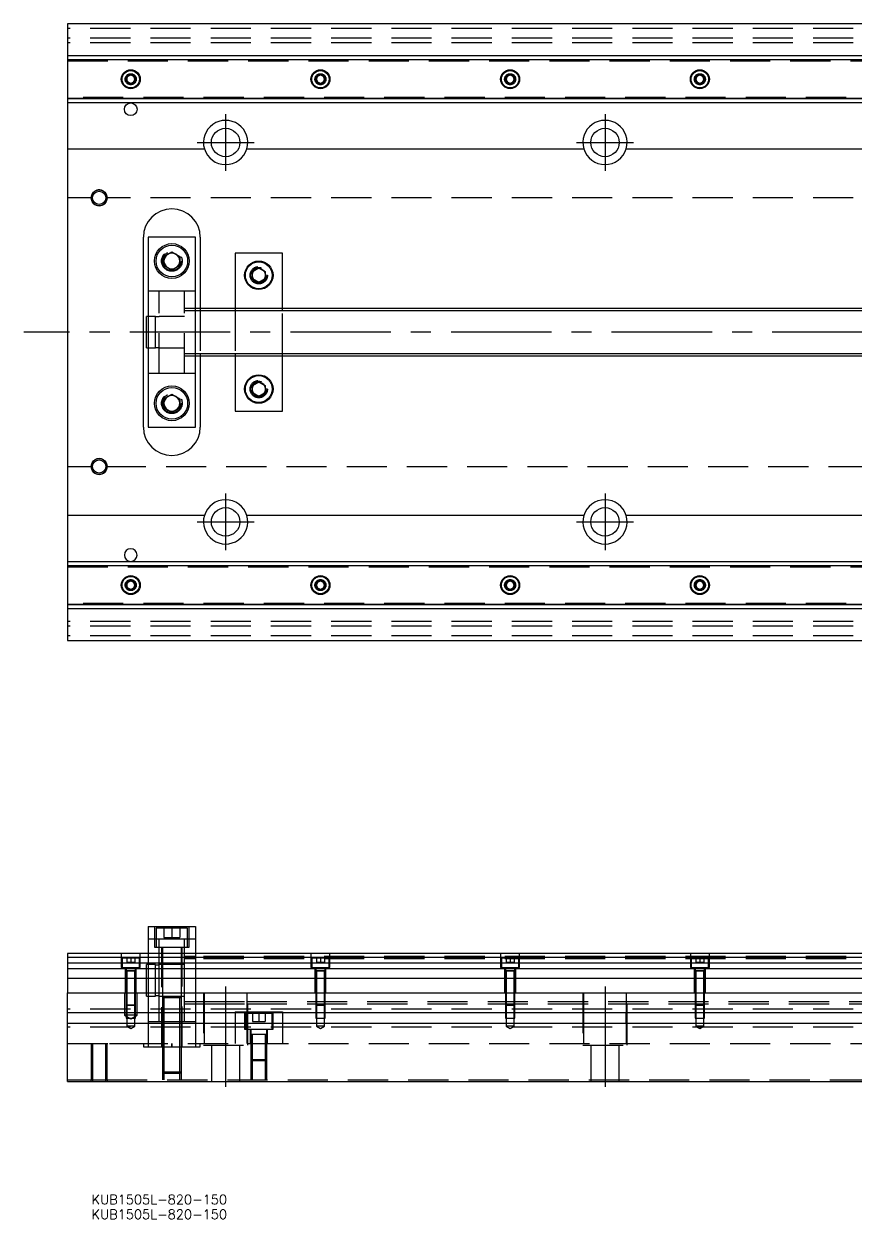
# Model space of a CAD drawing. Extents: x -14 to 1071, y -281 to 102.
# Drawn here: x -13.8 to 249.1, y -280.5 to 97.5 of the extents above; entities that cross this region are included whole.
import ezdxf

# ---------------------------------------------------------------- set-up
doc = ezdxf.new("R2010")
doc.units = 0
doc.linetypes.add('CENTER', pattern=[50.8, 31.75, -6.35, 6.35, -6.35])
doc.linetypes.add('DASHED', pattern=[19.05, 12.7, -6.35])
doc.layers.get('0').update_dxf_attribs({"linetype": 'CONTINUOUS'})
doc.layers.add('CENTER', color=1, linetype='CENTER')
doc.styles.get("Standard").update_dxf_attribs({"font": 'txt.shx', "height": 3, "bigfont": 'bigfont.shx'})

# ---------------------------------------------------------------- blocks, each defined once
blk = doc.blocks.new('*U3')
at = {"color": 7, "linetype": 'CONTINUOUS'}
blk.add_text('KUB1505L-820-150', height=3, dxfattribs=at).set_placement((7.64, -280.52))
blk = doc.blocks.new('*U4')
at = {"color": 7, "linetype": 'CONTINUOUS'}
blk.add_text('KUB1505L-820-150', height=3, dxfattribs=at).set_placement((7.64, -275.85))

msp = doc.modelspace()

# ---------------------------------------------------------------- linework, layer by layer
at = {"color": 7, "linetype": 'CONTINUOUS'}
for p, q in [((335, 97.5), (0, 97.5)), ((0, 97.5), (0, 87.5)), ((0, 87.5), (335, 87.5)), ((0, 87.5), (0, 86.247728)), ((0, 86.247728), (0, 73.752272)), ((0, 86.247728), (335, 86.247728)), ((18.75, 80.721688), (20, 81.443376)), ((18.75, 79.278312), (18.75, 80.721688)), ((20, 81.443376), (21.25, 80.721688)), ((21.25, 80.721688), (21.25, 79.278312)), ((78.75, 80.721688), (80, 81.443376)), ((78.75, 79.278312), (78.75, 80.721688)), ((80, 81.443376), (81.25, 80.721688)), ((81.25, 80.721688), (81.25, 79.278312)), ((138.75, 80.721688), (140, 81.443376)), ((138.75, 79.278312), (138.75, 80.721688)), ((140, 81.443376), (141.25, 80.721688)), ((141.25, 80.721688), (141.25, 79.278312)), ((198.75, 80.721688), (200, 81.443376)), ((198.75, 79.278312), (198.75, 80.721688)), ((200, 81.443376), (201.25, 80.721688)), ((201.25, 80.721688), (201.25, 79.278312)), ((20, 78.556624), (18.75, 79.278312)), ((21.25, 79.278312), (20, 78.556624)), ((80, 78.556624), (78.75, 79.278312)), ((81.25, 79.278312), (80, 78.556624)), ((140, 78.556624), (138.75, 79.278312)), ((141.25, 79.278312), (140, 78.556624)), ((200, 78.556624), (198.75, 79.278312)), ((201.25, 79.278312), (200, 78.556624)), ((335, 73.752272), (0, 73.752272)), ((0, 73.752272), (0, 72.5)), ((335, 72.5), (0, 72.5)), ((0, 72.5), (0, 58)), ((0, 58), (43.291796, 58)), ((0, 58), (0, -58)), ((56.708204, 58), (163.291796, 58)), ((176.708204, 58), (283.291796, 58)), ((24, -30), (24, 30)), ((25.5, 30), (25.5, -30)), ((40.5, 30), (25.5, 30)), ((40.5, -30), (40.5, 30)), ((42, 30), (42, 7.5)), ((30.5, 23.943376), (33, 25.386752)), ((30.5, 21.056624), (30.5, 23.943376)), ((33, 25.386752), (35.5, 23.943376)), ((35.5, 23.943376), (35.5, 21.056624)), ((68, 25), (53, 25)), ((53, 25), (53, 7.5)), ((68, 7.5), (68, 25)), ((33, 19.613248), (30.5, 21.056624)), ((35.5, 21.056624), (33, 19.613248)), ((58.5, 19.1547), (60.5, 20.309402)), ((58.5, 16.8453), (58.5, 19.1547)), ((60.5, 20.309402), (62.5, 19.1547)), ((62.5, 19.1547), (62.5, 16.8453)), ((60.5, 15.690598), (58.5, 16.8453)), ((62.5, 16.8453), (60.5, 15.690598)), ((25, -5), (25, 5)), ((25.5, 5), (25, 5)), ((335, 7.5), (40.5, 7.5)), ((25, -5), (25.5, -5)), ((40.5, -7.5), (335, -7.5)), ((42, -7.5), (42, -30)), ((53, -7.5), (53, -25)), ((68, -25), (68, -7.5)), ((58.5, -16.8453), (60.5, -15.690598)), ((58.5, -19.1547), (58.5, -16.8453)), ((60.5, -15.690598), (62.5, -16.8453)), ((62.5, -16.8453), (62.5, -19.1547)), ((30.5, -21.056624), (33, -19.613248)), ((30.5, -23.943376), (30.5, -21.056624)), ((33, -19.613248), (35.5, -21.056624)), ((35.5, -21.056624), (35.5, -23.943376)), ((60.5, -20.309402), (58.5, -19.1547)), ((62.5, -19.1547), (60.5, -20.309402)), ((33, -25.386752), (30.5, -23.943376)), ((35.5, -23.943376), (33, -25.386752)), ((53, -25), (68, -25)), ((25.5, -30), (40.5, -30)), ((0, -58), (0, -72.5)), ((43.291796, -58), (0, -58)), ((163.291796, -58), (56.708204, -58)), ((283.291796, -58), (176.708204, -58)), ((0, -72.5), (335, -72.5)), ((0, -72.5), (0, -73.752272)), ((0, -73.752272), (335, -73.752272)), ((0, -73.752272), (0, -86.247728)), ((18.75, -79.278312), (20, -78.556624)), ((18.75, -80.721688), (18.75, -79.278312)), ((20, -78.556624), (21.25, -79.278312)), ((21.25, -79.278312), (21.25, -80.721688)), ((78.75, -79.278312), (80, -78.556624)), ((78.75, -80.721688), (78.75, -79.278312)), ((80, -78.556624), (81.25, -79.278312)), ((81.25, -79.278312), (81.25, -80.721688)), ((138.75, -79.278312), (140, -78.556624)), ((138.75, -80.721688), (138.75, -79.278312)), ((140, -78.556624), (141.25, -79.278312)), ((141.25, -79.278312), (141.25, -80.721688)), ((198.75, -79.278312), (200, -78.556624)), ((198.75, -80.721688), (198.75, -79.278312)), ((200, -78.556624), (201.25, -79.278312)), ((201.25, -79.278312), (201.25, -80.721688)), ((20, -81.443376), (18.75, -80.721688)), ((21.25, -80.721688), (20, -81.443376)), ((80, -81.443376), (78.75, -80.721688)), ((81.25, -80.721688), (80, -81.443376)), ((140, -81.443376), (138.75, -80.721688)), ((141.25, -80.721688), (140, -81.443376)), ((200, -81.443376), (198.75, -80.721688)), ((201.25, -80.721688), (200, -81.443376)), ((0, -86.247728), (0, -87.5)), ((335, -86.247728), (0, -86.247728)), ((335, -87.5), (0, -87.5)), ((0, -87.5), (0, -97.5)), ((0, -97.5), (335, -97.5)), ((25.5, -187.99), (25.5, -196.49)), ((25.5, -187.99), (40.5, -187.99)), ((40.5, -187.99), (40.5, -196.49)), ((0, -196.49), (0, -197.742272)), ((341.5, -196.49), (0, -196.49)), ((341.5, -197.742272), (0, -197.742272)), ((0, -197.742272), (0, -199.51668)), ((0, -199.51668), (341.5, -199.51668)), ((0, -199.51668), (0, -201.413076)), ((0, -201.413076), (0, -204.467372)), ((341.5, -201.413076), (0, -201.413076)), ((21.500006, -201.99), (18.499994, -201.99)), ((19.998804, -201.99), (18.499994, -201.99)), ((21.500006, -201.99), (19.998804, -201.99)), ((81.500006, -201.99), (78.499994, -201.99)), ((79.998804, -201.99), (78.499994, -201.99)), ((81.500006, -201.99), (79.998804, -201.99)), ((141.500006, -201.99), (138.499994, -201.99)), ((139.998804, -201.99), (138.499994, -201.99)), ((141.500006, -201.99), (139.998804, -201.99)), ((201.500006, -201.99), (198.499994, -201.99)), ((199.998804, -201.99), (198.499994, -201.99)), ((201.500006, -201.99), (199.998804, -201.99)), ((341.5, -204.467372), (0, -204.467372)), ((0, -204.467372), (0, -208.99)), ((0, -208.99), (820, -208.99)), ((0, -215.29), (0, -208.99)), ((820, -215.29), (0, -215.29)), ((0, -218.69), (0, -215.29)), ((820, -218.69), (0, -218.69)), ((0, -236.99), (0, -218.69)), ((63.000006, -222.09), (57.999994, -222.09)), ((0, -236.99), (820, -236.99))]:
    msp.add_line(p, q, dxfattribs=at)
at = {"color": 3, "linetype": 'DASHED'}
for p, q in [((820, 96), (0, 96)), ((820, 93), (0, 93)), ((820, 91.5), (0, 91.5)), ((0, 86.1147), (335, 86.1147)), ((0, 86.1), (341.5, 86.1)), ((0, 85.8), (341.5, 85.8)), ((21.477374, 80.25955), (21.5, 80)), ((78.5, 80), (78.516134, 80.21941)), ((138.5, 80), (138.516134, 80.21941)), ((198.5, 80), (198.516134, 80.21941)), ((341.5, 74.2), (0, 74.2)), ((341.5, 73.9), (0, 73.9)), ((335, 73.8853), (0, 73.8853)), ((7.9, 42.5), (0, 42.5)), ((820, 42.5), (12.1, 42.5)), ((30, 22.5), (30.020026, 22.846056)), ((62.983582, 18.286038), (63, 18)), ((29, 13), (25.5, 13)), ((29, -13), (29, 13)), ((37, 13), (29, 13)), ((37, -13), (37, 13)), ((40.5, 13), (37, 13)), ((27.85, 5), (25.5, 5)), ((27.85, -5), (27.85, 5)), ((29, 4.8), (27.85, 4.8)), ((37, 5), (29, 5)), ((40.5, 7.5), (37, 7.5)), ((40.5, 6.75), (37, 6.75)), ((42, 7.5), (42, 6.75)), ((42, 6.75), (42, -6.75)), ((53, 7.5), (53, 6.75)), ((53, 6.75), (53, -6.75)), ((68, 6.75), (68, 7.5)), ((68, -6.75), (68, 6.75)), ((25.5, -5), (27.85, -5)), ((27.85, -4.8), (29, -4.8)), ((29, -5), (37, -5)), ((37, -6.75), (40.5, -6.75)), ((37, -7.5), (40.5, -7.5)), ((42, -6.75), (42, -7.5)), ((53, -6.75), (53, -7.5)), ((68, -7.5), (68, -6.75)), ((25.5, -13), (29, -13)), ((29, -13), (37, -13)), ((37, -13), (40.5, -13)), ((62.983582, -17.713962), (63, -18)), ((30, -22.5), (30.020026, -22.153944)), ((0, -42.5), (7.9, -42.5)), ((12.1, -42.5), (820, -42.5)), ((0, -73.8853), (335, -73.8853)), ((0, -73.9), (341.5, -73.9)), ((0, -74.2), (341.5, -74.2)), ((18.5, -80), (18.516134, -79.78059)), ((81.477374, -79.74045), (81.5, -80)), ((141.477374, -79.74045), (141.5, -80)), ((201.477374, -79.74045), (201.5, -80)), ((341.5, -85.8), (0, -85.8)), ((341.5, -86.1), (0, -86.1)), ((335, -86.1147), (0, -86.1147)), ((820, -91.5), (0, -91.5)), ((820, -93), (0, -93)), ((820, -96), (0, -96)), ((27.5, -187.99), (27.5, -194.49)), ((38, -188.49), (28, -188.49)), ((28, -188.49), (28, -194.49)), ((30.5, -188.49), (30.5, -191.49)), ((33, -188.49), (33, -191.49)), ((35.5, -188.49), (35.5, -191.49)), ((38, -194.49), (38, -188.49)), ((38.5, -194.49), (38.5, -187.99)), ((29, -191.99), (25.5, -191.99)), ((29, -194.49), (29, -191.99)), ((37, -191.99), (29, -191.99)), ((30.5, -191.49), (33, -191.49)), ((33, -191.49), (35.5, -191.49)), ((37, -194.49), (37, -191.99)), ((40.5, -191.99), (37, -191.99)), ((17, -196.49), (17, -200.99)), ((23, -200.99), (23, -196.49)), ((25.5, -196.49), (25.5, -208.99)), ((27.5, -194.49), (38.5, -194.49)), ((29, -196.49), (29, -194.49)), ((29, -204.99), (29, -196.49)), ((29.75, -194.49), (29.75, -225.99)), ((30, -194.49), (30, -196.49)), ((30, -196.49), (30, -208.99)), ((36, -196.49), (36, -194.49)), ((36, -208.99), (36, -196.49)), ((36.25, -225.99), (36.25, -194.49)), ((37, -196.49), (37, -194.49)), ((37, -204.99), (37, -196.49)), ((40.5, -196.49), (40.5, -208.99)), ((77, -196.49), (77, -200.99)), ((83, -200.99), (83, -196.49)), ((137, -196.49), (137, -200.99)), ((143, -200.99), (143, -196.49)), ((197, -196.49), (197, -200.99)), ((203, -200.99), (203, -196.49)), ((22.75, -197.99), (17.25, -197.99)), ((17.25, -197.99), (17.25, -200.99)), ((18.75, -197.99), (18.75, -199.29)), ((18.75, -199.29), (20, -199.29)), ((20, -197.99), (20, -199.29)), ((20, -199.29), (21.25, -199.29)), ((21.25, -197.99), (21.25, -199.29)), ((22.75, -200.99), (22.75, -197.99)), ((25, -204.99), (25, -199.99)), ((25.5, -199.99), (25, -199.99)), ((27.85, -199.99), (25.5, -199.99)), ((27.85, -204.99), (27.85, -199.99)), ((29, -200.19), (27.85, -200.19)), ((30, -199.99), (29, -199.99)), ((36, -199.99), (30, -199.99)), ((37, -199.99), (36, -199.99)), ((40.5, -197.49), (37, -197.49)), ((40.5, -198.24), (37, -198.24)), ((341.5, -197.49), (40.5, -197.49)), ((341.5, -198.24), (40.5, -198.24)), ((82.75, -197.99), (77.25, -197.99)), ((77.25, -197.99), (77.25, -200.99)), ((78.75, -197.99), (78.75, -199.29)), ((78.75, -199.29), (80, -199.29)), ((80, -197.99), (80, -199.29)), ((80, -199.29), (81.25, -199.29)), ((81.25, -197.99), (81.25, -199.29)), ((82.75, -200.99), (82.75, -197.99)), ((142.75, -197.99), (137.25, -197.99)), ((137.25, -197.99), (137.25, -200.99)), ((138.75, -197.99), (138.75, -199.29)), ((138.75, -199.29), (140, -199.29)), ((140, -197.99), (140, -199.29)), ((140, -199.29), (141.25, -199.29)), ((141.25, -197.99), (141.25, -199.29)), ((142.75, -200.99), (142.75, -197.99)), ((202.75, -197.99), (197.25, -197.99)), ((197.25, -197.99), (197.25, -200.99)), ((198.75, -197.99), (198.75, -199.29)), ((198.75, -199.29), (200, -199.29)), ((200, -197.99), (200, -199.29)), ((200, -199.29), (201.25, -199.29)), ((201.25, -197.99), (201.25, -199.29)), ((202.75, -200.99), (202.75, -197.99)), ((17, -200.99), (23, -200.99)), ((18.25, -200.99), (18.25, -208.99)), ((21.500006, -201.99), (18.499994, -201.99)), ((18.5, -200.99), (18.5, -201.99)), ((18.5, -201.985), (18.5, -201.99)), ((18.5, -201.99), (18.62467, -201.99)), ((18.624678, -201.99), (18.5, -201.99)), ((18.5, -201.99), (18.5, -201.995)), ((18.5, -201.99), (18.5, -208.99)), ((18.62467, -201.99), (21.375392, -201.99)), ((19.998804, -201.99), (18.624678, -201.99)), ((18.75, -201.99), (18.75, -208.99)), ((21.37533, -201.99), (19.998804, -201.99)), ((21.25, -208.99), (21.25, -201.99)), ((21.5, -201.99), (21.37533, -201.99)), ((21.375392, -201.99), (21.5, -201.99)), ((21.5, -201.99), (21.5, -200.99)), ((21.5, -201.99), (21.5, -201.985)), ((21.5, -201.995), (21.5, -201.99)), ((21.5, -208.99), (21.5, -201.99)), ((21.75, -208.99), (21.75, -200.99)), ((77, -200.99), (83, -200.99)), ((78.25, -200.99), (78.25, -208.99)), ((81.500006, -201.99), (78.499994, -201.99)), ((78.5, -200.99), (78.5, -201.99)), ((78.5, -201.985), (78.5, -201.99)), ((78.5, -201.99), (78.62467, -201.99)), ((78.624678, -201.99), (78.5, -201.99)), ((78.5, -201.99), (78.5, -201.995)), ((78.5, -201.99), (78.5, -208.99)), ((78.62467, -201.99), (81.375392, -201.99)), ((79.998804, -201.99), (78.624678, -201.99)), ((78.75, -201.99), (78.75, -208.99)), ((81.37533, -201.99), (79.998804, -201.99)), ((81.25, -208.99), (81.25, -201.99)), ((81.5, -201.99), (81.37533, -201.99)), ((81.375392, -201.99), (81.5, -201.99)), ((81.5, -201.99), (81.5, -200.99)), ((81.5, -201.99), (81.5, -201.985)), ((81.5, -201.995), (81.5, -201.99)), ((81.5, -208.99), (81.5, -201.99)), ((81.75, -208.99), (81.75, -200.99)), ((137, -200.99), (143, -200.99)), ((138.25, -200.99), (138.25, -208.99)), ((141.500006, -201.99), (138.499994, -201.99)), ((138.5, -200.99), (138.5, -201.99)), ((138.5, -201.985), (138.5, -201.99)), ((138.5, -201.99), (138.62467, -201.99)), ((138.624678, -201.99), (138.5, -201.99)), ((138.5, -201.99), (138.5, -201.995)), ((138.5, -201.99), (138.5, -208.99)), ((138.62467, -201.99), (141.375392, -201.99)), ((139.998804, -201.99), (138.624678, -201.99)), ((138.75, -201.99), (138.75, -208.99)), ((141.37533, -201.99), (139.998804, -201.99)), ((141.25, -208.99), (141.25, -201.99)), ((141.5, -201.99), (141.37533, -201.99)), ((141.375392, -201.99), (141.5, -201.99)), ((141.5, -201.99), (141.5, -200.99)), ((141.5, -201.99), (141.5, -201.985)), ((141.5, -201.995), (141.5, -201.99)), ((141.5, -208.99), (141.5, -201.99)), ((141.75, -208.99), (141.75, -200.99)), ((197, -200.99), (203, -200.99)), ((198.25, -200.99), (198.25, -208.99)), ((201.500006, -201.99), (198.499994, -201.99)), ((198.5, -200.99), (198.5, -201.99)), ((198.5, -201.985), (198.5, -201.99)), ((198.5, -201.99), (198.62467, -201.99)), ((198.624678, -201.99), (198.5, -201.99)), ((198.5, -201.99), (198.5, -201.995)), ((198.5, -201.99), (198.5, -208.99)), ((198.62467, -201.99), (201.375392, -201.99)), ((199.998804, -201.99), (198.624678, -201.99)), ((198.75, -201.99), (198.75, -208.99)), ((201.37533, -201.99), (199.998804, -201.99)), ((201.25, -208.99), (201.25, -201.99)), ((201.5, -201.99), (201.37533, -201.99)), ((201.375392, -201.99), (201.5, -201.99)), ((201.5, -201.99), (201.5, -200.99)), ((201.5, -201.99), (201.5, -201.985)), ((201.5, -201.995), (201.5, -201.99)), ((201.5, -208.99), (201.5, -201.99)), ((201.75, -208.99), (201.75, -200.99)), ((25, -208.99), (25, -204.99)), ((27.85, -208.99), (27.85, -204.99)), ((29, -208.99), (29, -204.99)), ((37, -208.99), (37, -204.99)), ((18, -208.99), (18, -215.99)), ((18.5, -208.99), (18.5, -212.74)), ((18.500006, -208.99), (18.500002, -212.74)), ((18.75, -208.99), (18.75, -212.99)), ((21.25, -212.99), (21.25, -208.99)), ((21.499998, -212.74), (21.499994, -208.99)), ((21.5, -212.74), (21.5, -208.99)), ((22, -215.99), (22, -208.99)), ((25, -209.99), (25, -208.99)), ((25, -209.99), (25.5, -209.99)), ((25.5, -208.99), (25.5, -215.29)), ((25.5, -209.99), (27.85, -209.99)), ((27.85, -209.99), (27.85, -208.99)), ((27.85, -209.79), (29, -209.79)), ((29, -215.29), (29, -208.99)), ((29, -209.99), (30, -209.99)), ((36.000006, -210.49), (29.999994, -210.49)), ((30, -208.99), (30, -210.49)), ((30, -209.99), (36, -209.99)), ((30, -210.485), (30, -210.49)), ((30.349602, -210.49), (30, -210.49)), ((30, -210.49), (30, -215.29)), ((30, -210.49), (30, -210.495)), ((35.65035, -210.49), (30.349602, -210.49)), ((30.5, -210.49), (30.5, -215.29)), ((35.5, -215.29), (35.5, -210.49)), ((36, -210.49), (35.65035, -210.49)), ((36, -210.49), (36, -208.99)), ((36, -209.99), (37, -209.99)), ((36, -210.49), (36, -210.485)), ((36, -215.29), (36, -210.49)), ((36, -210.495), (36, -210.49)), ((37, -215.29), (37, -208.99)), ((40.5, -208.99), (40.5, -215.29)), ((43, -208.99), (43, -225.49)), ((43.291796, -215.29), (43.291796, -208.99)), ((56.708204, -208.99), (56.708204, -215.29)), ((57, -225.49), (57, -208.99)), ((78.5, -208.99), (78.5, -212.74)), ((78.500006, -208.99), (78.500002, -212.74)), ((78.75, -208.99), (78.75, -212.99)), ((81.25, -212.99), (81.25, -208.99)), ((81.499998, -212.74), (81.499994, -208.99)), ((81.5, -212.74), (81.5, -208.99)), ((138.5, -208.99), (138.5, -212.74)), ((138.500006, -208.99), (138.500002, -212.74)), ((138.75, -208.99), (138.75, -212.99)), ((141.25, -212.99), (141.25, -208.99)), ((141.499998, -212.74), (141.499994, -208.99)), ((141.5, -212.74), (141.5, -208.99)), ((163, -208.99), (163, -225.49)), ((163.291796, -215.29), (163.291796, -208.99)), ((176.708204, -208.99), (176.708204, -215.29)), ((177, -225.49), (177, -208.99)), ((198.5, -208.99), (198.5, -212.74)), ((198.500006, -208.99), (198.500002, -212.74)), ((198.75, -208.99), (198.75, -212.99)), ((201.25, -212.99), (201.25, -208.99)), ((201.499998, -212.74), (201.499994, -208.99)), ((201.5, -212.74), (201.5, -208.99)), ((820, -214.14), (0, -214.14)), ((18.5, -212.74), (21.5, -212.74)), ((18.5, -212.74), (18.75, -212.99)), ((18.500002, -212.74), (18.500006, -215.29)), ((18.500006, -215.29), (18.500006, -216.99)), ((21.25, -212.99), (18.75, -212.99)), ((18.75, -212.99), (18.75, -216.99)), ((21.25, -212.99), (21.5, -212.74)), ((21.25, -216.99), (21.25, -212.99)), ((21.499994, -215.29), (21.499998, -212.74)), ((21.499994, -216.99), (21.499994, -215.29)), ((25.5, -215.29), (25.5, -218.69)), ((29, -217.99), (29, -215.29)), ((30, -215.29), (30, -218.69)), ((30.5, -215.29), (30.5, -218.69)), ((35.5, -218.69), (35.5, -215.29)), ((36, -218.69), (36, -215.29)), ((37, -211.74), (40.5, -211.74)), ((37, -212.49), (40.5, -212.49)), ((37, -217.99), (37, -215.29)), ((40.5, -211.74), (43.291796, -211.74)), ((40.5, -212.49), (43.291796, -212.49)), ((40.5, -215.29), (40.5, -218.69)), ((43.291796, -211.74), (56.708204, -211.74)), ((43.291796, -212.49), (56.708204, -212.49)), ((43.291796, -218.69), (43.291796, -215.29)), ((53, -214.99), (56.708204, -214.99)), ((53, -214.99), (53, -215.29)), ((53, -215.29), (53, -218.69)), ((56, -214.99), (56, -220.49)), ((56.708204, -211.74), (343.291796, -211.74)), ((56.708204, -212.49), (343.291796, -212.49)), ((56.708204, -214.99), (68, -214.99)), ((56.708204, -215.29), (56.708204, -218.69)), ((56.708204, -218.69), (56.708204, -215.29)), ((65, -220.49), (65, -214.99)), ((68, -214.99), (68, -215.29)), ((68, -215.29), (68, -218.69)), ((78.5, -212.74), (81.5, -212.74)), ((78.5, -212.74), (78.75, -212.99)), ((78.500002, -212.74), (78.500006, -215.29)), ((78.500006, -215.29), (78.500006, -216.99)), ((81.25, -212.99), (78.75, -212.99)), ((78.75, -212.99), (78.75, -216.99)), ((81.25, -212.99), (81.5, -212.74)), ((81.25, -216.99), (81.25, -212.99)), ((81.499994, -215.29), (81.499998, -212.74)), ((81.499994, -216.99), (81.499994, -215.29)), ((138.5, -212.74), (141.5, -212.74)), ((138.5, -212.74), (138.75, -212.99)), ((138.500002, -212.74), (138.500006, -215.29)), ((138.500006, -215.29), (138.500006, -216.99)), ((141.25, -212.99), (138.75, -212.99)), ((138.75, -212.99), (138.75, -216.99)), ((141.25, -212.99), (141.5, -212.74)), ((141.25, -216.99), (141.25, -212.99)), ((141.499994, -215.29), (141.499998, -212.74)), ((141.499994, -216.99), (141.499994, -215.29)), ((163.291796, -218.69), (163.291796, -215.29)), ((176.708204, -218.69), (176.708204, -215.29)), ((198.5, -212.74), (201.5, -212.74)), ((198.5, -212.74), (198.75, -212.99)), ((198.500002, -212.74), (198.500006, -215.29)), ((198.500006, -215.29), (198.500006, -216.99)), ((201.25, -212.99), (198.75, -212.99)), ((198.75, -212.99), (198.75, -216.99)), ((201.25, -212.99), (201.5, -212.74)), ((201.25, -216.99), (201.25, -212.99)), ((201.499994, -215.29), (201.499998, -212.74)), ((201.499994, -216.99), (201.499994, -215.29)), ((22, -215.99), (18, -215.99)), ((18, -215.99), (20, -217.1447)), ((18.500006, -216.99), (21.499994, -216.99)), ((18.75, -216.99), (18.75, -219.49)), ((20, -217.1447), (22, -215.99)), ((21.25, -219.49), (21.25, -216.99)), ((25.5, -217.99), (29, -217.99)), ((25.5, -218.69), (25.5, -225.99)), ((29, -217.99), (30, -217.99)), ((30, -217.99), (30.5, -217.99)), ((30, -218.69), (30, -225.99)), ((30.5, -217.99), (35.5, -217.99)), ((30.5, -218.69), (30.5, -225.99)), ((35.5, -217.99), (36, -217.99)), ((35.5, -225.99), (35.5, -218.69)), ((36, -217.99), (37, -217.99)), ((36, -225.99), (36, -218.69)), ((37, -217.99), (40.5, -217.99)), ((40.5, -218.69), (40.5, -225.99)), ((43.291796, -224.99), (43.291796, -218.69)), ((53, -218.69), (53, -224.99)), ((56.708204, -215.49), (56.25, -215.49)), ((56.25, -215.49), (56.25, -218.69)), ((56.25, -218.69), (56.25, -220.49)), ((64.75, -215.49), (56.708204, -215.49)), ((56.708204, -218.69), (56.708204, -224.99)), ((58.5, -215.49), (58.5, -217.99)), ((58.5, -217.99), (60.5, -217.99)), ((60.5, -215.49), (60.5, -217.99)), ((60.5, -217.99), (62.5, -217.99)), ((62.5, -215.49), (62.5, -217.99)), ((64.75, -218.69), (64.75, -215.49)), ((64.75, -220.49), (64.75, -218.69)), ((68, -218.69), (68, -224.99)), ((78.500006, -216.99), (81.499994, -216.99)), ((78.75, -216.99), (78.75, -219.49)), ((81.25, -219.49), (81.25, -216.99)), ((138.500006, -216.99), (141.499994, -216.99)), ((138.75, -216.99), (138.75, -219.49)), ((141.25, -219.49), (141.25, -216.99)), ((163.291796, -224.99), (163.291796, -218.69)), ((176.708204, -218.69), (176.708204, -224.99)), ((198.500006, -216.99), (201.499994, -216.99)), ((198.75, -216.99), (198.75, -219.49)), ((201.25, -219.49), (201.25, -216.99)), ((820, -219.84), (0, -219.84)), ((21.25, -219.49), (18.75, -219.49)), ((18.75, -219.49), (20, -220.211688)), ((20, -220.211688), (21.25, -219.49)), ((56, -220.49), (65, -220.49)), ((57.75, -220.49), (57.75, -224.99)), ((63.000006, -222.09), (57.999994, -222.09)), ((58, -220.49), (58, -222.095)), ((58, -222.085), (58, -224.99)), ((58, -222.09), (58.257448, -222.09)), ((58.257468, -222.09), (58, -222.09)), ((62.742552, -222.09), (58.257468, -222.09)), ((58.4, -222.09), (58.4, -224.99)), ((62.6, -224.99), (62.6, -222.09)), ((63, -222.09), (62.742552, -222.09)), ((62.742602, -222.09), (63, -222.09)), ((63, -222.095), (63, -220.49)), ((63, -224.99), (63, -222.085)), ((63.25, -224.99), (63.25, -220.49)), ((81.25, -219.49), (78.75, -219.49)), ((78.75, -219.49), (80, -220.211688)), ((80, -220.211688), (81.25, -219.49)), ((141.25, -219.49), (138.75, -219.49)), ((138.75, -219.49), (140, -220.211688)), ((140, -220.211688), (141.25, -219.49)), ((201.25, -219.49), (198.75, -219.49)), ((198.75, -219.49), (200, -220.211688)), ((200, -220.211688), (201.25, -219.49)), ((0, -224.99), (463.291796, -224.99)), ((7.500006, -224.99), (7.500006, -236.49)), ((7.9, -224.99), (7.9, -236.49)), ((12.1, -236.49), (12.1, -224.99)), ((12.499994, -236.49), (12.499994, -224.99)), ((13.291796, -224.99), (26.708204, -224.99)), ((24, -224.99), (24, -225.99)), ((24, -225.99), (33, -225.99)), ((30, -225.99), (30, -233.99)), ((30.000006, -225.99), (30.000006, -233.990006)), ((30.5, -225.99), (30.5, -234.49)), ((33, -224.99), (33, -225.99)), ((33, -225.99), (33, -224.99)), ((33, -225.99), (42, -225.99)), ((35.5, -234.49), (35.5, -225.99)), ((35.999994, -233.990006), (35.999994, -225.99)), ((36, -233.99), (36, -225.99)), ((42, -225.99), (42, -224.99)), ((43, -225.49), (57, -225.49)), ((45.5, -225.49), (45.5, -236.99)), ((54.5, -236.99), (54.5, -225.49)), ((58, -224.99), (58, -230.09)), ((58.000006, -224.99), (58.000006, -230.090006)), ((58.4, -224.99), (58.4, -230.49)), ((62.6, -230.49), (62.6, -224.99)), ((62.999994, -230.090006), (62.999994, -224.99)), ((63, -230.09), (63, -224.99)), ((163, -225.49), (177, -225.49)), ((165.5, -225.49), (165.5, -236.99)), ((174.5, -236.99), (174.5, -225.49)), ((58, -230.09), (63, -230.09)), ((58, -230.09), (58.4, -230.49)), ((58.000006, -230.090006), (58.000006, -236.49)), ((62.6, -230.49), (58.4, -230.49)), ((58.4, -230.49), (58.4, -236.49)), ((62.6, -230.49), (63, -230.09)), ((62.6, -236.49), (62.6, -230.49)), ((62.999994, -236.49), (62.999994, -230.090006)), ((30, -233.99), (36, -233.99)), ((30, -233.99), (30.5, -234.49)), ((30.000006, -233.990006), (30.000006, -236.49)), ((35.5, -234.49), (36, -233.99)), ((35.999994, -236.49), (35.999994, -233.990006)), ((0, -236.49), (7.500006, -236.49)), ((7.9, -236.49), (7.500006, -236.49)), ((7.500006, -236.99), (7.500006, -236.49)), ((7.500006, -236.49), (7.9, -236.49)), ((7.9, -236.49), (12.1, -236.49)), ((7.9, -236.49), (7.9, -236.99)), ((12.499994, -236.49), (12.1, -236.49)), ((12.1, -236.99), (12.1, -236.49)), ((12.1, -236.49), (12.499994, -236.49)), ((12.499994, -236.49), (12.499994, -236.99)), ((12.499994, -236.49), (820, -236.49)), ((35.5, -234.49), (30.5, -234.49)), ((30.5, -234.49), (30.5, -236.49)), ((35.5, -236.49), (35.5, -234.49))]:
    msp.add_line(p, q, dxfattribs=at)
at = {"color": 3, "linetype": 'CONTINUOUS'}
for p, q in [((335, 6.75), (40.5, 6.75)), ((40.5, -6.75), (335, -6.75))]:
    msp.add_line(p, q, dxfattribs=at)
at = {"color": 7, "linetype": 'CONTINUOUS'}
for centre, radius in [((20, 80), 3), ((20, 80), 2.75), ((80, 80), 3), ((80, 80), 2.75), ((140, 80), 3), ((140, 80), 2.75), ((200, 80), 3), ((200, 80), 2.75), ((20, 70.5), 2), ((50, 60), 4.5), ((170, 60), 4.5), ((10, 42.5), 2.1), ((33, 22.5), 5.5), ((33, 22.5), 5), ((60.5, 18), 4.5), ((60.5, 18), 4.25), ((60.5, -18), 4.5), ((60.5, -18), 4.25), ((33, -22.5), 5.5), ((33, -22.5), 5), ((10, -42.5), 2.1), ((50, -60), 4.5), ((170, -60), 4.5), ((20, -80), 3), ((20, -80), 2.75), ((80, -80), 3), ((80, -80), 2.75), ((140, -80), 3), ((140, -80), 2.75), ((200, -80), 3), ((200, -80), 2.75)]:
    msp.add_circle(centre, radius, dxfattribs=at)
at = {"color": 3, "linetype": 'DASHED'}
for centre, radius in [((20, 80), 1.75), ((20, 80), 1.5), ((80, 80), 1.75), ((80, 80), 1.5), ((140, 80), 1.75), ((140, 80), 1.5), ((200, 80), 1.75), ((200, 80), 1.5), ((33, 22.5), 3.25), ((33, 22.5), 3), ((60.5, 18), 2.75), ((60.5, 18), 2.5), ((60.5, -18), 2.75), ((60.5, -18), 2.5), ((33, -22.5), 3.25), ((33, -22.5), 3), ((20, -80), 1.75), ((20, -80), 1.5), ((80, -80), 1.75), ((80, -80), 1.5), ((140, -80), 1.75), ((140, -80), 1.5), ((200, -80), 1.75), ((200, -80), 1.5)]:
    msp.add_circle(centre, radius, dxfattribs=at)
at = {"color": 3, "linetype": 'CONTINUOUS'}
for centre in [(10, 42.5), (10, -42.5)]:
    msp.add_circle(centre, 2.5, dxfattribs=at)
at = {"color": 7, "linetype": 'CONTINUOUS'}
for centre, radius, start, end in [((20, 80), 1.25, 120, 180), ((20, 80), 1.25, 180, 240), ((20, 80), 1.25, 60, 120), ((20, 80), 1.25, 0, 60), ((20, 80), 1.25, 300, 0), ((80, 80), 1.25, 120, 180), ((80, 80), 1.25, 180, 240), ((80, 80), 1.25, 60, 120), ((80, 80), 1.25, 0, 60), ((80, 80), 1.25, 300, 0), ((140, 80), 1.25, 120, 180), ((140, 80), 1.25, 180, 240), ((140, 80), 1.25, 60, 120), ((140, 80), 1.25, 0, 60), ((140, 80), 1.25, 300, 0), ((200, 80), 1.25, 120, 180), ((200, 80), 1.25, 180, 240), ((200, 80), 1.25, 60, 120), ((200, 80), 1.25, 0, 60), ((200, 80), 1.25, 300, 0), ((20, 80), 1.25, 240, 300), ((80, 80), 1.25, 240, 300), ((140, 80), 1.25, 240, 300), ((200, 80), 1.25, 240, 300), ((50, 60), 7, 343.39845, 196.60155), ((170, 60), 7, 343.39845, 196.60155), ((50, 60), 7, 196.60155, 343.39845), ((170, 60), 7, 196.60155, 343.39845), ((33, 30), 9, 90, 180), ((33, 30), 9, 0, 90), ((33, 22.5), 2.5, 120, 180), ((33, 22.5), 2.5, 60, 120), ((33, 22.5), 2.5, 0, 60), ((33, 22.5), 2.5, 180, 240), ((33, 22.5), 2.5, 240, 300), ((33, 22.5), 2.5, 300, 0), ((60.5, 18), 2.1, 137.75279, 162.24721), ((60.5, 18), 2.1, 102.24721, 137.75279), ((60.5, 18), 2.1, 77.75279, 102.24721), ((60.5, 18), 2.1, 42.24721, 77.75279), ((60.5, 18), 2.1, 17.75279, 42.24721), ((60.5, 18), 2.1, 162.24721, 180), ((60.5, 18), 2.1, 180, 197.75279), ((60.5, 18), 2.1, 197.75279, 222.24721), ((60.5, 18), 2.1, 222.24721, 257.75279), ((60.5, 18), 2.1, 257.75279, 282.24721), ((60.5, 18), 2.1, 282.24721, 317.75279), ((60.5, 18), 2.1, 317.75279, 342.24721), ((60.5, 18), 2.1, 342.24721, 17.75279), ((60.5, -18), 2.1, 162.24721, 180), ((60.5, -18), 2.1, 180, 197.75279), ((60.5, -18), 2.1, 137.75279, 162.24721), ((60.5, -18), 2.1, 197.75279, 222.24721), ((60.5, -18), 2.1, 102.24721, 137.75279), ((60.5, -18), 2.1, 77.75279, 102.24721), ((60.5, -18), 2.1, 42.24721, 77.75279), ((60.5, -18), 2.1, 17.75279, 42.24721), ((60.5, -18), 2.1, 317.75279, 342.24721), ((60.5, -18), 2.1, 342.24721, 17.75279), ((33, -22.5), 2.5, 120, 180), ((33, -22.5), 2.5, 180, 240), ((33, -22.5), 2.5, 60, 120), ((33, -22.5), 2.5, 0, 60), ((33, -22.5), 2.5, 300, 0), ((60.5, -18), 2.1, 222.24721, 257.75279), ((60.5, -18), 2.1, 257.75279, 282.24721), ((60.5, -18), 2.1, 282.24721, 317.75279), ((33, -22.5), 2.5, 240, 300), ((33, -30), 9, 180, 270), ((33, -30), 9, 270, 0), ((50, -60), 7, 16.60155, 163.39845), ((170, -60), 7, 16.60155, 163.39845), ((50, -60), 7, 163.39845, 16.60155), ((170, -60), 7, 163.39845, 16.60155), ((20, -70.5), 2, 90, 270), ((20, -70.5), 2, 270, 90), ((20, -80), 1.25, 120, 180), ((20, -80), 1.25, 60, 120), ((20, -80), 1.25, 0, 60), ((80, -80), 1.25, 120, 180), ((80, -80), 1.25, 60, 120), ((80, -80), 1.25, 0, 60), ((140, -80), 1.25, 120, 180), ((140, -80), 1.25, 60, 120), ((140, -80), 1.25, 0, 60), ((200, -80), 1.25, 120, 180), ((200, -80), 1.25, 60, 120), ((200, -80), 1.25, 0, 60), ((20, -80), 1.25, 180, 240), ((20, -80), 1.25, 240, 300), ((20, -80), 1.25, 300, 0), ((80, -80), 1.25, 180, 240), ((80, -80), 1.25, 240, 300), ((80, -80), 1.25, 300, 0), ((140, -80), 1.25, 180, 240), ((140, -80), 1.25, 240, 300), ((140, -80), 1.25, 300, 0), ((200, -80), 1.25, 180, 240), ((200, -80), 1.25, 240, 300), ((200, -80), 1.25, 300, 0)]:
    msp.add_arc(centre, radius, start, end, dxfattribs=at)
at = {"color": 3, "linetype": 'DASHED'}
for centre in [(10, 42.5), (10, -42.5)]:
    msp.add_arc(centre, 2.5, 0, 180, dxfattribs=at)
at = {"color": 3, "linetype": 'CONTINUOUS'}
for centre in [(10, 42.5), (10, -42.5)]:
    msp.add_arc(centre, 2.5, 180, 0, dxfattribs=at)
at = {"layer": 'CENTER', "color": 1, "linetype": 'CENTER'}
for p, q in [((50, 69), (50, 51)), ((170, 69), (170, 51)), ((41, 60), (59, 60)), ((161, 60), (179, 60)), ((813.445, 0), (-13.795, 0)), ((50, -51), (50, -69)), ((170, -51), (170, -69)), ((41, -60), (59, -60)), ((161, -60), (179, -60)), ((50, -206.99), (50, -238.99)), ((170, -206.99), (170, -238.99))]:
    msp.add_line(p, q, dxfattribs=at)

# ---------------------------------------------------------------- block references
at = {"color": 7, "linetype": 'CONTINUOUS'}
for name in ['*U4', '*U3']:
    msp.add_blockref(name, (0, 0), dxfattribs=at)

doc.saveas('drawing.dxf')
